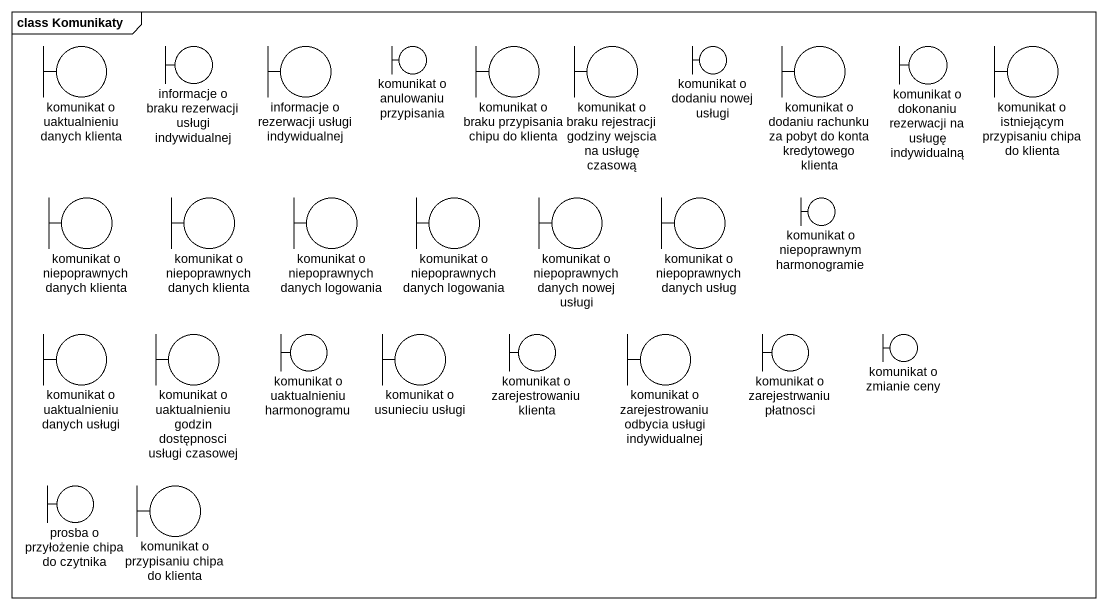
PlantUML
@startuml
mainframe class Komunikaty
boundary "komunikat o uaktualnieniu danych klienta" as komunikat_o_uaktualnieniu
boundary "informacje o braku rezerwacji usługi indywidualnej" as informacje_o_braku
boundary "informacje o rezerwacji usługi indywidualnej" as informacje_o_rezerwacji
boundary "komunikat o anulowaniu przypisania" as komunikat_o_anulowaniu
boundary "komunikat o braku przypisania chipu do klienta" as komunikat_o_braku
boundary "komunikat o braku rejestracji godziny wejscia na usługę czasową" as komunikat_o_braku_2
boundary "komunikat o dodaniu nowej usługi" as komunikat_o_dodaniu_nowej
boundary "komunikat o dodaniu rachunku za pobyt do konta kredytowego klienta" as komunikat_o_dodaniu
boundary "komunikat o dokonaniu rezerwacji na usługę indywidualną" as komunikat_o_dokonaniu
boundary "komunikat o istniejącym przypisaniu chipa do klienta" as komunikat_o_istniejącym
boundary "komunikat o niepoprawnych danych klienta" as komunikat_o_niepoprawnych
boundary "komunikat o niepoprawnych danych klienta" as komunikat_o_niepoprawnych_2
boundary "komunikat o niepoprawnych danych logowania" as komunikat_o_niepoprawnych_3
boundary "komunikat o niepoprawnych danych logowania" as komunikat_o_niepoprawnych_4
boundary "komunikat o niepoprawnych danych nowej usługi" as komunikat_o_niepoprawnych_5
boundary "komunikat o niepoprawnych danych usług" as komunikat_o_niepoprawnych_6
boundary "komunikat o niepoprawnym harmonogramie" as komunikat_o_niepoprawnym
boundary "komunikat o uaktualnieniu danych usługi" as komunikat_o_uaktualnieniu_2
boundary "komunikat o uaktualnieniu godzin dostępnosci usługi czasowej" as komunikat_o_uaktualnieniu_3
boundary "komunikat o uaktualnieniu harmonogramu" as komunikat_o_uaktualnieniu_4
boundary "komunikat o usunieciu usługi" as komunikat_o_usunieciu_usługi
boundary "komunikat o zarejestrowaniu klienta" as komunikat_o_zarejestrowaniu
boundary "komunikat o zarejestrowaniu odbycia usługi indywidualnej" as komunikat_o_zarejestrowaniu_2
boundary "komunikat o zarejestrwaniu płatnosci" as komunikat_o_zarejestrwaniu
boundary "komunikat o zmianie ceny" as komunikat_o_zmianie_ceny
boundary "prosba o przyłożenie chipa do czytnika" as prosba_o_przyłożenie_chipa
boundary "komunikat o przypisaniu chipa do klienta" as komunikat_o_przypisaniu
@enduml
